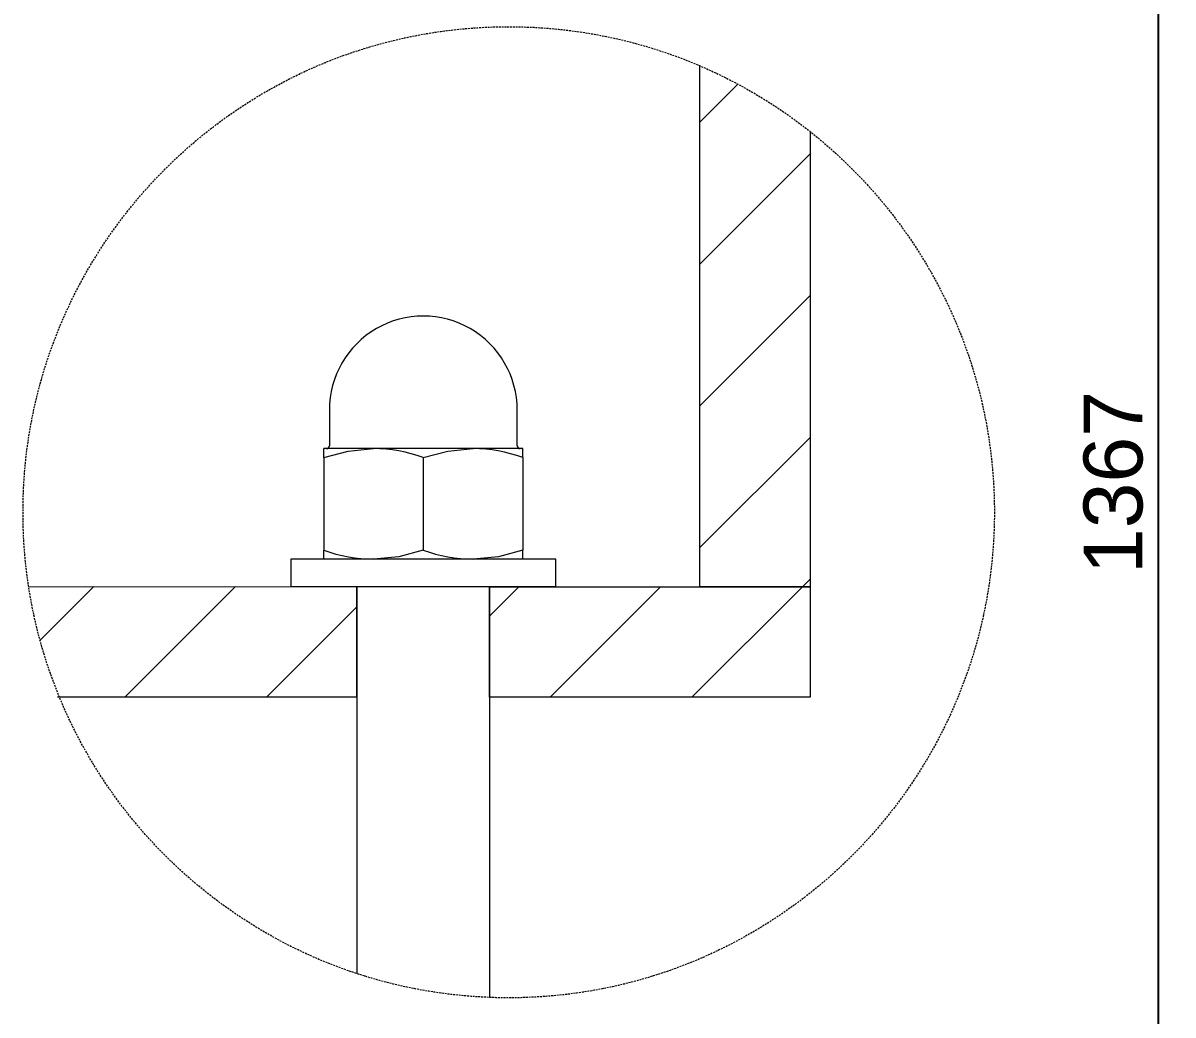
# Model space of a CAD drawing. Header units: millimetres. Extents: x -209 to 4251, y 50 to 3279.
# Drawn here: x 1066 to 1847, y 592 to 1265 of the extents above; entities that cross this region are included whole.
import ezdxf

# ---------------------------------------------------------------- set-up
doc = ezdxf.new("R2010")
doc.units = ezdxf.units.MM
doc.linetypes.add('HIDDEN', pattern=[1.905, 1.27, -0.635])
for name, color, linetype, lineweight in [('ZANO_R', 7, 'Continuous', 0), ('ZANO_R_przerywana', 7, 'HIDDEN', 0), ('ZANO_W', 1, 'Continuous', 0)]:
    doc.layers.add(name, color=color, linetype=linetype, lineweight=lineweight)
doc.styles.get("Standard").update_dxf_attribs({"font": 'ARIALUNI.TTF'})
doc.dimstyles.new('pl i ang', dxfattribs={"dimtxt": 50, "dimasz": 50, "dimexe": 1.25, "dimexo": 0.625, "dimgap": 10, "dimtad": 1, "dimtoh": 1, "dimtxsty": 'Standard', "dimcen": 2.5, "dimclrd": 1, "dimclre": 1, "dimclrt": 1, "dimadec": 0, "dimazin": 0, "dimtfac": 1, "dimtmove": 0, "dimatfit": 3, "dimfxl": 1, "dimarcsym": 1})

# ---------------------------------------------------------------- blocks, each defined once
blk = doc.blocks.new('*D430')
at = {"layer": 'ZANO_W', "color": 1, "lineweight": -2}
for p, q in [((1698.33, 1636.66), (1846.53, 1636.66)), ((1836.53, 1596.66), (1836.53, 310.06)), ((1698.33, 270.06), (1846.53, 270.06))]:
    blk.add_line(p, q, dxfattribs=at)
at = {"layer": 'ZANO_W', "color": 1}
for points in [[(1843.19, 1596.66), (1829.86, 1596.66), (1836.53, 1636.66)], [(1829.86, 310.06), (1843.19, 310.06), (1836.53, 270.06)]]:
    blk.add_solid(points, dxfattribs=at)
at = {"layer": 'ZANO_W', "color": 1, "insert": (1806.09, 953.36), "char_height": 40, "attachment_point": 5, "rotation": 90}
blk.add_mtext('1367', dxfattribs=at)

msp = doc.modelspace()

# ---------------------------------------------------------------- linework, layer by layer
at = {"layer": 'ZANO_R'}
for p, q in [((1525.23, 1236.29), (1525.23, 882.63)), ((1525.23, 1197.69), (1551.3, 1223.76)), ((1600.23, 1191.66), (1600.23, 882.63)), ((1525.23, 1101.47), (1600.23, 1176.47)), ((1525.23, 1005.26), (1600.23, 1080.26)), ((1273.98, 1002.63), (1273.98, 978.25)), ((1401.48, 978.25), (1401.48, 1002.63)), ((1525.23, 909.04), (1600.23, 984.04)), ((1270.23, 970.35), (1270.23, 976.38)), ((1303.98, 976.38), (1270.23, 976.38)), ((1286.77, 974.72), (1303.98, 976.38)), ((1371.48, 976.38), (1303.98, 976.38)), ((1354.27, 974.72), (1371.48, 976.38)), ((1405.23, 976.38), (1371.48, 976.38)), ((1405.23, 970.35), (1405.23, 976.38)), ((1270.23, 970.35), (1286.77, 974.72)), ((1270.23, 970.35), (1270.23, 907.41)), ((1337.73, 970.35), (1354.27, 974.72)), ((1337.73, 970.35), (1337.73, 907.41)), ((1405.23, 970.35), (1405.23, 907.41)), ((1270.23, 901.38), (1270.23, 907.41)), ((1337.73, 907.41), (1321.2, 903.03)), ((1405.23, 907.41), (1388.7, 903.03)), ((1405.23, 901.38), (1405.23, 907.41)), ((1247.73, 901.38), (1247.73, 882.63)), ((1427.73, 901.38), (1247.73, 901.38)), ((1321.2, 903.03), (1303.98, 901.38)), ((1388.7, 903.03), (1371.48, 901.38)), ((1427.73, 882.63), (1427.73, 901.38)), ((1069.93, 882.8), (1292.73, 882.63)), ((1077.7, 846.37), (1114.11, 882.79)), ((1135.17, 807.63), (1210.24, 882.7)), ((1427.73, 882.63), (1247.73, 882.63)), ((1292.73, 807.63), (1292.73, 882.63)), ((1292.73, 882.63), (1292.73, 620.06)), ((1382.73, 807.63), (1382.73, 882.63)), ((1382.73, 882.63), (1600.23, 882.63)), ((1382.73, 882.63), (1382.73, 603.83)), ((1382.73, 862.76), (1402.6, 882.63)), ((1423.82, 807.63), (1498.82, 882.63)), ((1520.04, 807.63), (1595.04, 882.63)), ((1600.23, 882.63), (1525.23, 882.63)), ((1595.04, 882.63), (1600.23, 887.82)), ((1231.39, 807.63), (1292.73, 868.97)), ((1292.73, 807.63), (1089.45, 807.63)), ((1600.23, 807.63), (1382.73, 807.63))]:
    msp.add_line(p, q, dxfattribs=at)
msp.add_lwpolyline([(1600.23, 882.63), (1600.23, 807.63)], dxfattribs=at)
for centre, radius, start, end in [((1337.73, 1002.63), 63.75, 359.99973, 180.00027), ((1272.11, 978.25), 1.88, 270.00294, 359.99024), ((1303.12, 874.07), 102.32, 70.22696, 89.51677), ((1370.62, 874.07), 102.32, 70.22696, 89.51677), ((1403.36, 978.25), 1.88, 180.00976, 269.99706), ((1304.85, 1003.7), 102.32, 250.22793, 269.51626), ((1372.35, 1003.7), 102.32, 250.22793, 269.51626)]:
    msp.add_arc(centre, radius, start, end, dxfattribs=at)
at = {"layer": 'ZANO_R_przerywana', "color": 1}
msp.add_circle((1395.68, 933.19), 329.62, dxfattribs=at)

# ---------------------------------------------------------------- dimensions: what is measured, and where the dimension line sits
at = {"layer": 'ZANO_W'}
dim = msp.add_linear_dim(base=(1836.53, 270.06), p1=(1688.33, 1636.66), p2=(1688.33, 270.06), angle=90, dimstyle='pl i ang', override={"dimtxt": 40, "dimasz": 40, "dimexe": 10, "dimexo": 10, "dimtoh": 0, "dimdec": 0, "dimtdec": 0, "dimtmove": 1}, dxfattribs=at)
dim.commit()
dim.dimension.update_dxf_attribs({"geometry": '*D430', "text_midpoint": (1806.09, 953.36)})

doc.saveas('drawing.dxf')
